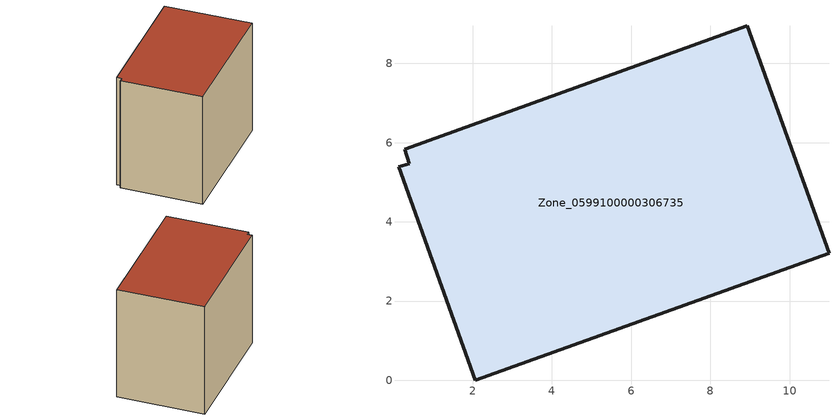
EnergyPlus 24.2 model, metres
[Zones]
Zone_0599100000306735
 floor ground (C_G): 0.12,5.39 0.4,5.47 0.29,5.83 8.93,8.95 10.99,3.21 2.06,0 z0
 wall outside (C_F): 10.99,3.21 8.93,8.95 0.29,5.83 0.4,5.47 0.12,5.39 2.06,0 10.99,3.21 z0:8.27
 roof outside (C_R): 0.4,5.47 0.12,5.39 2.06,0 10.99,3.21 8.93,8.95 0.29,5.83 z8.27
[BUILDING]
Pand.0599100000306735: North Axis=0; Terrain=City; Loads Convergence Tolerance Value=0.04; Temperature Convergence Tolerance Value=0.4; Solar Distribution=FullExterior; Maximum Number of Warmup Days=25; Minimum Number of Warmup Days=1
[Site:Location]
Rotterdam.The.Hague.AP_ZH_NLD Design_Conditions: Latitude=51.96; Longitude=4.45; Time Zone=1; Elevation=-4.5
[SITE:GROUNDTEMPERATURE:BUILDINGSURFACE]
18, 18, 18, 18, 18, 18, 18, 18, 18, 18, 18, 18
[MATERIAL] Thermal Absorptance=0.9; Solar Absorptance=0.7; Visible Absorptance=0.7
Name | Roughness | Thickness | Conductivity | Density | Specific Heat
G.TC.1975-1991 | MediumSmooth | 0.15 | 0.288461 | 540 | 1210
F.TC.1975-1991 | Rough | 0.3 | 0.230769 | 1920 | 840
R.TC.1975-1991 | MediumRough | 0.2 | 0.153846 | 1500 | 1000
[CONSTRUCTION]
C_G: G.TC.1975-1991
C_F: F.TC.1975-1991
C_R: R.TC.1975-1991
[ZONE]
Zone_0599100000306735: Type=1; Multiplier=1; Ceiling Height=Autocalculate; Volume=Autocalculate; Floor Area=autocalculate; Part of Total Floor Area=Yes
[ZONEINFILTRATION:DESIGNFLOWRATE]
Infil_Zone_0599100000306735: Zone or ZoneList or Space or SpaceList=Zone_0599100000306735; Schedule=AlwaysOn; Design Flow Rate Calculation Method=Flow/Area; Flow Rate per Floor Area=0.003; Constant Term Coefficient=1; Temperature Term Coefficient=0; Velocity Term Coefficient=0; Velocity Squared Term Coefficient=0
[HVACTEMPLATE:ZONE:IDEALLOADSAIRSYSTEM]
Zone_0599100000306735: Maximum Heating Supply Air Temperature=50; Minimum Cooling Supply Air Temperature=13; Maximum Heating Supply Air Humidity Ratio=0.0156; Minimum Cooling Supply Air Humidity Ratio=0.0077; Heating Limit=NoLimit; Cooling Limit=NoLimit; Dehumidification Control Type=ConstantSensibleHeatRatio; Cooling Sensible Heat Ratio=0.7; Dehumidification Setpoint=60; Humidification Control Type=None; Humidification Setpoint=30; Outdoor Air Method=None; Outdoor Air Flow Rate per Person=0.00944; Outdoor Air Flow Rate per Zone Floor Area=0; Outdoor Air Flow Rate per Zone=0; Demand Controlled Ventilation Type=None; Outdoor Air Economizer Type=NoEconomizer; Heat Recovery Type=None; Sensible Heat Recovery Effectiveness=0.7; Latent Heat Recovery Effectiveness=0.65
[ZONECONTROL:THERMOSTAT]
ThermostatControl_Zone_0599100000306735: Zone or ZoneList=Zone_0599100000306735; Control Type Schedule=DualSetpointControlType; Control 1=Thermostat_Zone_0599100000306735; Temperature Difference Between Cutout And Setpoint=0
[THERMOSTATSETPOINT:DUALSETPOINT]
Thermostat_Zone_0599100000306735: Heating Setpoint Temperature Schedule=HeatingSetpoint_Zone_0599100000306735; Cooling Setpoint Temperature Schedule=CoolingSetpoint_Zone_0599100000306735
[SCHEDULE:COMPACT]
HeatingSetpoint_Zone_0599100000306735: Through: 12/31, For: AllDays, Until: 24:00, 21
CoolingSetpoint_Zone_0599100000306735: Through: 12/31, For: AllDays, Until: 24:00, 24
DualSetpointControlType: Through: 12/31, For: AllDays, Until: 24:00, 4
AlwaysOn: Through: 12/31, For: AllDays, Until: 24:00, 1
